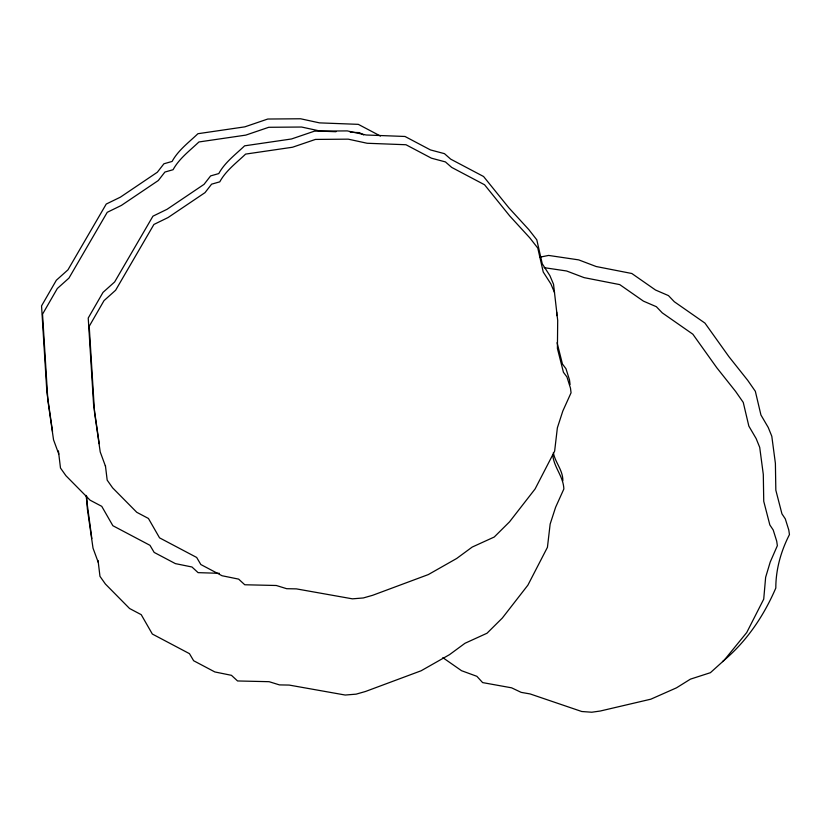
<?xml version="1.0" encoding="UTF-8"?>
<svg xmlns="http://www.w3.org/2000/svg" width="831" height="831" viewBox="0 0 831 831"><rect width="100%" height="100%" fill="white"/><g stroke="black" fill="none" stroke-linecap="round" stroke-linejoin="round"><path stroke-width="1.25" d="M556.666 315.645L556.708 312.134M722.492 661.59C746.238 642.031 763.72 616.155 775.811 588.036C775.811 569.277 780.963 551.213 789.45 534.572L788.796 530.043L785.295 518.866L781.94 513.838L775.832 490.186L775.396 463.376L771.802 436.254L768.239 427.466L760.936 415.001L755.348 391.308L747.744 380.369L728.87 356.613L704.948 323.093L674.346 301.757L668.467 295.607L655.514 290.019L631.83 273.503L596.17 266.522L578.708 259.885L548.616 255.429L540.015 257.153M219.405 573.317L198.079 572.642L191.971 566.991L175.372 563.615L154.161 552.407L149.975 545.323L112.86 525.711L101.756 506.339L90.08 500.179L65.929 475.716L60.486 468.019L58.419 450.89M336.004 131.724L320.475 131.132L301.56 127.029L268.766 127.288L245.799 135.11L198.921 141.966C189.821 150.66 179.164 158.544 173.087 169.711L164.912 172.048L158.326 180.504L121.368 205.423L107.23 212.321L68.942 278.105L57.329 288.502L42.537 314.16L47.876 400.48L53.537 439.807L58.793 454.1M350.235 132.264L359.293 132.607L363.718 134.944M544.108 267.655L566.617 270.989L584.079 277.627L619.739 284.607L643.433 301.134L656.376 306.712L662.255 312.861L692.857 334.207L716.779 367.728L735.653 391.484L743.257 402.412L748.845 426.106L756.148 438.571L759.711 447.358L763.305 474.48L763.741 501.301L769.849 524.943L773.204 529.97L776.705 541.158L777.359 545.676L770.233 562.005L765.642 577.285L763.72 599.151L746.726 632.547L724.061 660.375L710.401 672.695L690.426 679.145L676.476 687.839L650.85 699.183L600.262 711.024L591.755 712.229L581.773 711.513L530.105 693.937L521.182 692.368L511.584 687.819L482.624 682.594L476.88 676.32L461.558 670.71L442.85 657.664M380.442 136.035L358.306 124.349L319.488 122.874L300.573 118.771L267.779 119.03L244.823 126.852L197.934 133.708C188.834 142.392 178.177 150.276 172.1 161.443L163.925 163.78L157.339 172.235L120.381 197.165L106.243 204.052L67.955 269.846L56.342 280.244L41.55 305.901L46.889 392.222L52.55 431.549M554.526 292.533L550.87 283.901L543.235 272.017L537.782 248.074L529.783 237.853L509.798 216.029L484.566 184.773L451.69 167.405L445.437 161.92L431.424 158.181L405.975 144.739L367.157 143.264L348.241 139.161L315.448 139.421L292.491 147.243L245.602 154.099C236.503 162.783 225.845 170.667 219.768 181.844L211.593 184.17L205.018 192.636L168.049 217.556L153.912 224.453L115.623 290.237L104.01 300.635L89.218 326.292L94.557 412.612L100.219 451.939L105.475 466.222M98.276 562.421L93.02 548.138L87.348 508.811L86.559 495.93M557.061 342.704L562.442 364.009L565.973 368.725L569.495 379.892L570.076 384.524M553.342 452.687C555.16 462.535 562.971 470.149 562.867 480.723M552.74 454.682C553.695 467.24 563.418 476.308 563.854 488.992L555.607 507.274L550.153 524.06L547.432 547.317L527.893 585.149L502.319 618.056L487.018 633.232L464.996 643.267L449.488 654.672L421.13 670.773L365.453 691.496L356.115 694.155L345.218 695.038L289.178 685.076L279.465 684.9L269.088 681.69L237.552 680.963L231.454 675.323L214.845 671.947L193.644 660.738L189.458 653.654L152.343 634.043L141.228 614.67L129.563 608.5L105.412 584.048L99.969 576.34L98.058 560.489M99.232 443.671L93.571 404.344L88.231 318.024L103.023 292.377L114.636 281.969L152.935 216.185L167.062 209.287L204.031 184.368L210.617 175.912L218.782 173.575C224.858 162.409 235.516 154.524 244.615 145.83L291.504 138.974L314.471 131.153L347.254 130.903L366.17 134.996L404.988 136.471L430.448 149.923L444.45 153.652L450.703 159.147L483.58 176.515L508.811 207.76L528.796 229.585L536.795 239.816L542.248 263.749L549.883 275.632L553.539 284.264L557.694 320.402L557.414 348.459L563.428 372.267L566.96 376.994L570.482 388.15L571.063 392.783L562.805 411.075L557.362 427.861L554.641 451.119L535.102 488.95L509.517 521.858L494.227 537.034L472.195 547.068L456.686 558.474L428.329 574.574L372.652 595.297L363.313 597.956L352.417 598.839L296.387 588.878L286.674 588.701L276.297 585.491L244.761 584.764L238.653 579.124L222.054 575.748L200.842 564.54L196.667 557.456L159.542 537.844L148.437 518.471L136.772 512.301L112.611 487.849L107.178 480.141L105.412 465.557M91.846 538.602L86.05 495.39"/></g></svg>
